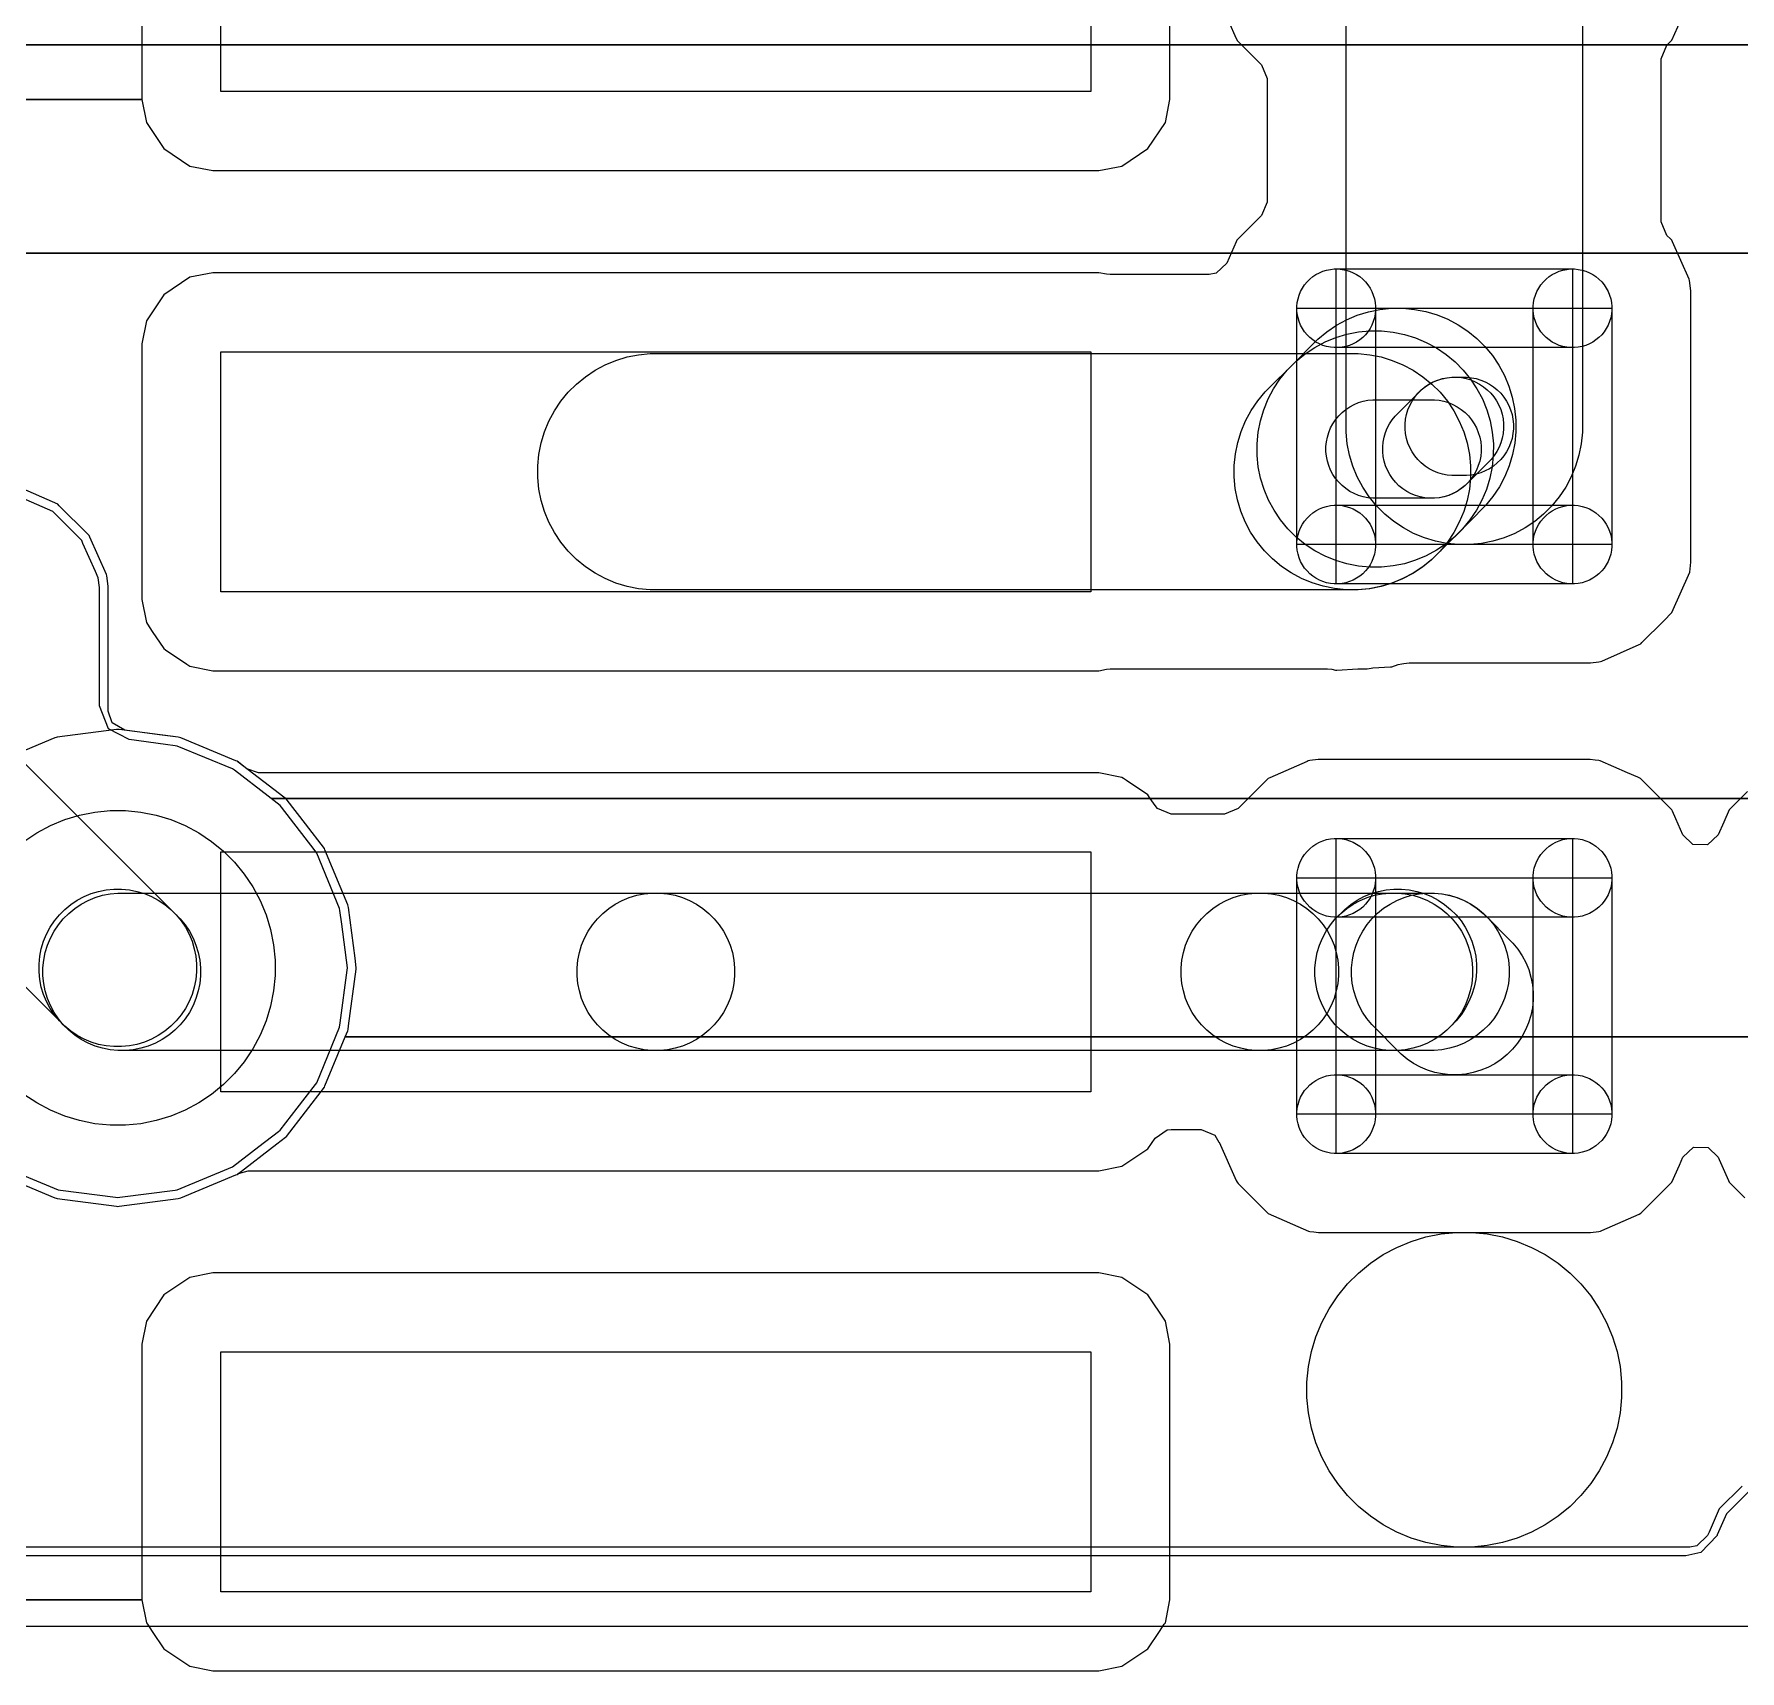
# Model space of a CAD drawing. Extents: x 124579 to 173950, y -108350 to -87650.
# Drawn here: x 149669 to 154000, y -100914 to -96757 of the extents above; entities that cross this region are included whole.
import ezdxf

# ---------------------------------------------------------------- set-up
doc = ezdxf.new("R2010")
doc.units = 0
doc.layers.add('L2D0_Cu1', color=1, linetype='CONTINUOUS')
doc.layers.add('L4D0_Cu2', color=2, linetype='CONTINUOUS')

msp = doc.modelspace()

# ---------------------------------------------------------------- linework, layer by layer
at = {"layer": 'L2D0_Cu1'}
for points in [[(147320.3, -96923.148), (149941.9, -96923.148), (149953.533, -96981.631), (149997.848, -97047.952), (150064.169, -97092.267), (150122.652, -97103.9), (152371.948, -97103.9), (152430.431, -97092.267), (152496.752, -97047.952), (152541.067, -96981.631), (152552.7, -96923.148), (152552.7, -96274.052)], [(149941.9, -96274.052), (149941.9, -96923.148), (147320.3, -96923.148), (147320.3, -96274.052)], [(153600, -96310.262), (153600, -97768.338), (153597.111, -97797.672), (153591.36, -97826.582), (153582.804, -97854.789), (153571.524, -97882.021), (153557.629, -97908.017), (153541.253, -97932.525), (153522.553, -97955.311), (153501.711, -97976.153), (153478.925, -97994.853), (153454.417, -98011.229), (153428.421, -98025.124), (153401.189, -98036.404), (153372.982, -98044.96), (153344.072, -98050.711), (153314.738, -98053.6), (153285.262, -98053.6), (153255.928, -98050.711), (153227.018, -98044.96), (153198.811, -98036.404), (153171.579, -98025.124), (153145.583, -98011.229), (153121.075, -97994.853), (153098.289, -97976.153), (153077.447, -97955.311), (153058.747, -97932.525), (153042.371, -97908.017), (153028.476, -97882.021), (153017.196, -97854.789), (153008.64, -97826.582), (153002.889, -97797.672), (153000, -97768.338), (153000, -96310.262)], [(152679.109, -96674.204), (152717.77, -96761.242), (152723.061, -96773.153), (152726.262, -96776.348), (152726.263, -96776.35), (152785.118, -96835.102), (152799.5, -96869.78), (152799.5, -97183.741), (152785.178, -97218.359), (152722.759, -97280.887), (152720.929, -97285.025), (152720.929, -97285.026), (152697.106, -97338.913), (152669.97, -97364.799), (152652.29, -97368.1), (152400.903, -97368.1), (152391.343, -97367.158), (152371.948, -97363.3), (150122.652, -97363.3), (150064.169, -97374.933), (149997.848, -97419.248), (149953.533, -97485.569), (149941.9, -97544.052), (149941.9, -98193.148), (149953.533, -98251.631), (149956.215, -98255.645), (149968.514, -98274.052), (149997.848, -98317.952), (150001.859, -98320.632), (150056.242, -98356.97), (150064.169, -98362.267), (150122.652, -98373.9), (152371.948, -98373.9), (152391.344, -98370.042), (152400.903, -98369.1), (152953.221, -98369.1), (152964.242, -98370.355), (152973.266, -98372.438), (152976.75, -98372.237), (153029.716, -98369.181), (153032.538, -98369.1), (153051.94, -98369.1), (153053.661, -98368.854), (153053.668, -98368.853), (153063.932, -98367.383), (153068.055, -98366.969), (153112.912, -98364.381), (153112.913, -98364.381), (153116.394, -98364.18), (153132.018, -98358.616), (153141.504, -98356.273), (153146.643, -98355.538), (153153.227, -98354.595), (153160.171, -98354.1), (153619.646, -98354.1), (153621.071, -98353.93), (153621.078, -98353.93), (153642.2, -98351.416), (153642.201, -98351.416), (153645.846, -98350.982), (153649.201, -98349.492), (153649.204, -98349.491), (153744.018, -98307.376), (153744.019, -98307.375), (153748.153, -98305.539), (153751.348, -98302.338), (153751.35, -98302.337), (153806.696, -98246.894), (153827.241, -98226.313), (153872.506, -98123.927), (153875.5, -98098.246), (153875.5, -97408.954), (153872.382, -97382.754), (153870.892, -97379.399), (153870.891, -97379.396), (153828.776, -97284.582), (153828.775, -97284.581), (153826.939, -97280.447), (153823.738, -97277.252), (153823.737, -97277.25), (153814.882, -97268.411), (153800.5, -97233.733), (153800.5, -96819.773), (153814.821, -96785.155), (153824.046, -96775.914), (153824.047, -96775.913), (153827.241, -96772.713), (153872.506, -96670.327)], [(154019.124, -98680.841), (153972.759, -98727.287), (153959.06, -98758.273), (153944.828, -98790.464), (153917.691, -98816.35), (153880.199, -98815.467), (153855.231, -98790.542), (153855.197, -98790.464), (153837.15, -98749.835), (153828.776, -98730.982), (153828.775, -98730.981), (153826.939, -98726.847), (153823.738, -98723.652), (153823.737, -98723.65), (153777.648, -98677.642), (153747.713, -98647.759), (153740.455, -98644.55), (153715.008, -98633.3), (153645.327, -98602.494), (153641.671, -98602.068), (153641.668, -98602.067), (153632.276, -98600.972), (153619.646, -98599.5), (152930.354, -98599.5), (152928.929, -98599.67), (152928.922, -98599.67), (152907.8, -98602.184), (152907.799, -98602.184), (152904.154, -98602.618), (152900.799, -98604.108), (152900.796, -98604.109), (152805.982, -98646.224), (152805.981, -98646.225), (152801.847, -98648.061), (152798.652, -98651.262), (152798.65, -98651.263), (152726.322, -98723.718), (152691.644, -98738.1), (152555.585, -98738.1), (152520.937, -98723.748), (152514.843, -98716.323), (152502.842, -98698.362), (152496.752, -98689.248), (152442.03, -98652.683), (152434.445, -98647.615), (152430.431, -98644.933), (152371.948, -98633.3), (150238.575, -98633.3), (150208.748, -98623.176), (150183.841, -98604.064), (150180.878, -98602.837), (150180.875, -98602.835), (150040.728, -98544.784), (150040.724, -98544.783), (150037.762, -98543.556), (150034.581, -98543.137), (150034.58, -98543.137), (149884.183, -98523.337), (149881, -98522.918), (149877.817, -98523.337), (149727.42, -98543.137), (149727.419, -98543.137), (149724.238, -98543.556), (149721.276, -98544.783), (149721.272, -98544.784), (149581.125, -98602.835)], [(149642.72, -98807.317), (149675.359, -98785.509), (149709.978, -98767.004), (149746.244, -98751.982), (149783.808, -98740.587), (149822.308, -98732.929), (149861.373, -98729.082), (149900.627, -98729.082), (149939.692, -98732.929), (149978.192, -98740.587), (150015.756, -98751.982), (150052.022, -98767.004), (150086.641, -98785.509), (150119.28, -98807.317), (150149.624, -98832.22), (150177.38, -98859.976), (150202.283, -98890.32), (150224.091, -98922.959), (150242.596, -98957.578), (150257.618, -98993.844), (150269.013, -99031.408), (150276.671, -99069.908), (150280.518, -99108.973), (150280.518, -99148.227), (150276.671, -99187.292), (150269.013, -99225.792), (150257.618, -99263.356), (150242.596, -99299.622), (150224.091, -99334.241), (150202.283, -99366.88), (150177.38, -99397.224), (150149.624, -99424.98), (150119.28, -99449.883), (150086.641, -99471.691), (150052.022, -99490.196), (150015.756, -99505.218), (149978.192, -99516.613), (149939.692, -99524.271), (149900.627, -99528.118), (149861.373, -99528.118), (149822.308, -99524.271), (149783.808, -99516.613), (149746.244, -99505.218), (149709.978, -99490.196), (149675.359, -99471.691), (149642.72, -99449.883)], [(149581.125, -99654.365), (149721.272, -99712.416), (149721.276, -99712.417), (149724.238, -99713.644), (149727.419, -99714.063), (149727.42, -99714.063), (149877.817, -99733.863), (149881, -99734.282), (149884.183, -99733.863), (150034.58, -99714.063), (150034.581, -99714.063), (150037.762, -99713.644), (150040.724, -99712.417), (150040.728, -99712.416), (150180.874, -99654.365), (150183.841, -99653.136), (150186.388, -99651.181), (150187.631, -99650.464), (150212.13, -99643.9), (152371.948, -99643.9), (152430.431, -99632.267), (152496.752, -99587.952), (152514.843, -99560.877), (152546.026, -99540.042), (152555.585, -99539.1), (152632.112, -99539.1), (152666.76, -99553.452), (152677.03, -99571.107), (152677.618, -99570.846), (152721.027, -99668.573), (152723.061, -99673.153), (152726.262, -99676.348), (152726.263, -99676.35), (152762.393, -99712.416), (152802.287, -99752.241), (152904.673, -99797.506), (152908.329, -99797.932), (152908.332, -99797.933), (152917.724, -99799.028), (152930.354, -99800.5), (153619.646, -99800.5), (153621.071, -99800.33), (153621.078, -99800.33), (153642.2, -99797.816), (153642.201, -99797.816), (153645.846, -99797.382), (153649.201, -99795.892), (153649.204, -99795.891), (153744.018, -99753.776), (153744.019, -99753.775), (153748.153, -99751.939), (153751.348, -99748.738), (153751.35, -99748.737), (153823.61, -99676.35), (153827.241, -99672.713), (153846.308, -99629.585), (153855.172, -99609.536), (153882.309, -99583.65), (153919.801, -99584.533), (153944.769, -99609.458), (153947.165, -99614.852), (153971.027, -99668.573), (153973.061, -99673.153), (153976.262, -99676.348), (153976.263, -99676.35), (154012.393, -99712.416)], [(149572.816, -100733.148), (149941.9, -100733.148), (149953.533, -100791.631), (149956.215, -100795.645), (149968.514, -100814.052), (149997.848, -100857.952), (150064.169, -100902.267), (150122.652, -100913.9), (152371.948, -100913.9), (152430.431, -100902.267), (152496.752, -100857.952), (152526.086, -100814.052), (152538.385, -100795.645), (152541.067, -100791.631), (152552.7, -100733.148), (152552.7, -100084.052), (152541.067, -100025.569), (152496.752, -99959.248), (152430.431, -99914.933), (152371.948, -99903.3), (150122.652, -99903.3), (150064.169, -99914.933), (149997.848, -99959.248), (149953.533, -100025.569), (149941.9, -100084.052), (149941.9, -100733.148), (149572.816, -100733.148)]]:
    msp.add_lwpolyline(points, dxfattribs=at)
for points in [[(150142.4, -96903.4), (150142.4, -96293.8), (152352.2, -96293.8), (152352.2, -96903.4)], [(152970.093, -97553.48), (152960.327, -97552.518), (152950.702, -97550.603), (152941.311, -97547.754), (152932.244, -97543.999), (152923.59, -97539.373), (152915.43, -97533.921), (152907.844, -97527.695), (152900.905, -97520.756), (152894.679, -97513.17), (152889.227, -97505.01), (152884.601, -97496.356), (152880.846, -97487.289), (152877.997, -97477.898), (152876.082, -97468.273), (152875.12, -97458.507), (152875.12, -97448.693), (152876.082, -97438.927), (152877.997, -97429.302), (152880.846, -97419.911), (152884.601, -97410.844), (152889.227, -97402.19), (152894.679, -97394.03), (152900.905, -97386.444), (152907.844, -97379.505), (152915.43, -97373.279), (152923.59, -97367.827), (152932.244, -97363.201), (152941.311, -97359.446), (152950.702, -97356.597), (152960.327, -97354.682), (152970.093, -97353.72), (152979.907, -97353.72), (152989.673, -97354.682), (152999.298, -97356.597), (153008.689, -97359.446), (153017.756, -97363.201), (153026.41, -97367.827), (153034.57, -97373.279), (153042.156, -97379.505), (153049.095, -97386.444), (153055.321, -97394.03), (153060.773, -97402.19), (153065.399, -97410.844), (153069.154, -97419.911), (153072.003, -97429.302), (153073.918, -97438.927), (153074.88, -97448.693), (153074.88, -97458.507), (153073.918, -97468.273), (153072.003, -97477.898), (153069.154, -97487.289), (153065.399, -97496.356), (153060.773, -97505.01), (153055.321, -97513.17), (153049.095, -97520.756), (153042.156, -97527.695), (153034.57, -97533.921), (153026.41, -97539.373), (153017.756, -97543.999), (153008.689, -97547.754), (152999.298, -97550.603), (152989.673, -97552.518), (152979.907, -97553.48)], [(152975, -97553.6), (152975, -97353.6), (153575, -97353.6), (153575, -97553.6)], [(153570.093, -97553.48), (153560.327, -97552.518), (153550.702, -97550.603), (153541.311, -97547.754), (153532.244, -97543.999), (153523.59, -97539.373), (153515.43, -97533.921), (153507.844, -97527.695), (153500.905, -97520.756), (153494.679, -97513.17), (153489.227, -97505.01), (153484.601, -97496.356), (153480.846, -97487.289), (153477.997, -97477.898), (153476.082, -97468.273), (153475.12, -97458.507), (153475.12, -97448.693), (153476.082, -97438.927), (153477.997, -97429.302), (153480.846, -97419.911), (153484.601, -97410.844), (153489.227, -97402.19), (153494.679, -97394.03), (153500.905, -97386.444), (153507.844, -97379.505), (153515.43, -97373.279), (153523.59, -97367.827), (153532.244, -97363.201), (153541.311, -97359.446), (153550.702, -97356.597), (153560.327, -97354.682), (153570.093, -97353.72), (153579.907, -97353.72), (153589.673, -97354.682), (153599.298, -97356.597), (153608.689, -97359.446), (153617.756, -97363.201), (153626.41, -97367.827), (153634.57, -97373.279), (153642.156, -97379.505), (153649.095, -97386.444), (153655.321, -97394.03), (153660.773, -97402.19), (153665.399, -97410.844), (153669.154, -97419.911), (153672.003, -97429.302), (153673.918, -97438.927), (153674.88, -97448.693), (153674.88, -97458.507), (153673.918, -97468.273), (153672.003, -97477.898), (153669.154, -97487.289), (153665.399, -97496.356), (153660.773, -97505.01), (153655.321, -97513.17), (153649.095, -97520.756), (153642.156, -97527.695), (153634.57, -97533.921), (153626.41, -97539.373), (153617.756, -97543.999), (153608.689, -97547.754), (153599.298, -97550.603), (153589.673, -97552.518), (153579.907, -97553.48)], [(153060.572, -98111.161), (153031.226, -98108.4), (153002.291, -98102.776), (152974.047, -98094.343), (152946.766, -98083.182), (152920.71, -98069.401), (152896.13, -98053.132), (152873.263, -98034.532), (152852.33, -98013.781), (152833.531, -97991.077), (152817.048, -97966.64), (152803.04, -97940.706), (152791.641, -97913.523), (152782.961, -97885.354), (152777.084, -97856.469), (152774.067, -97827.148), (152773.939, -97797.672), (152776.7, -97768.326), (152782.324, -97739.391), (152790.757, -97711.147), (152801.918, -97683.866), (152815.699, -97657.81), (152831.968, -97633.23), (152850.568, -97610.363), (152928.319, -97531.93), (152951.023, -97513.131), (152975.46, -97496.648), (153001.394, -97482.64), (153028.577, -97471.241), (153056.746, -97462.561), (153085.631, -97456.684), (153114.952, -97453.667), (153144.428, -97453.539), (153173.774, -97456.3), (153202.709, -97461.924), (153230.953, -97470.357), (153258.234, -97481.518), (153284.29, -97495.299), (153308.87, -97511.568), (153331.737, -97530.168), (153352.67, -97550.919), (153371.469, -97573.623), (153387.952, -97598.06), (153401.96, -97623.994), (153413.359, -97651.177), (153422.039, -97679.346), (153427.916, -97708.231), (153430.933, -97737.552), (153431.061, -97767.028), (153428.3, -97796.374), (153422.676, -97825.309), (153414.243, -97853.553), (153403.082, -97880.834), (153389.301, -97906.89), (153373.032, -97931.47), (153354.432, -97954.337), (153276.681, -98032.77), (153253.977, -98051.569), (153229.54, -98068.052), (153203.606, -98082.06), (153176.423, -98093.459), (153148.254, -98102.139), (153119.369, -98108.016), (153090.048, -98111.033)], [(152875, -98053.6), (152875, -97453.6), (153075, -97453.6), (153075, -98053.6)], [(152975, -98053.6), (152975, -97453.6), (153575, -97453.6), (153575, -98053.6)], [(153475, -98053.6), (153475, -97453.6), (153675, -97453.6), (153675, -98053.6)], [(153029.439, -98168.661), (152999.963, -98168.533), (152970.642, -98165.517), (152941.757, -98159.642), (152913.588, -98150.963), (152886.405, -98139.565), (152860.469, -98125.558), (152836.032, -98109.076), (152813.328, -98090.278), (152792.575, -98069.345), (152773.975, -98046.479), (152757.705, -98021.9), (152743.923, -97995.845), (152732.761, -97968.564), (152724.326, -97940.32), (152718.701, -97911.386), (152715.939, -97882.039), (152716.067, -97852.563), (152719.083, -97823.242), (152724.958, -97794.357), (152733.637, -97766.188), (152745.035, -97739.005), (152759.042, -97713.069), (152775.524, -97688.632), (152794.322, -97665.928), (152873.255, -97587.675), (152896.121, -97569.075), (152920.7, -97552.805), (152946.755, -97539.023), (152974.036, -97527.861), (153002.28, -97519.426), (153031.214, -97513.801), (153060.561, -97511.039), (153090.037, -97511.167), (153119.358, -97514.183), (153148.243, -97520.058), (153176.412, -97528.737), (153203.595, -97540.135), (153229.531, -97554.142), (153253.968, -97570.624), (153276.672, -97589.422), (153297.425, -97610.355), (153316.025, -97633.221), (153332.295, -97657.8), (153346.077, -97683.855), (153357.239, -97711.136), (153365.674, -97739.38), (153371.299, -97768.314), (153374.061, -97797.661), (153373.933, -97827.137), (153370.917, -97856.458), (153365.042, -97885.343), (153356.363, -97913.512), (153344.965, -97940.695), (153330.958, -97966.631), (153314.476, -97991.068), (153295.678, -98013.772), (153216.745, -98092.025), (153193.879, -98110.625), (153169.3, -98126.895), (153143.245, -98140.677), (153115.964, -98151.839), (153087.72, -98160.274), (153058.786, -98165.899)], [(150142.4, -98173.4), (150142.4, -97563.8), (152352.2, -97563.8), (152352.2, -98173.4)], [(151232.562, -98168.6), (151203.228, -98165.711), (151174.318, -98159.96), (151146.111, -98151.404), (151118.879, -98140.124), (151092.883, -98126.229), (151068.375, -98109.853), (151045.589, -98091.153), (151024.747, -98070.311), (151006.047, -98047.525), (150989.671, -98023.017), (150975.776, -97997.021), (150964.496, -97969.789), (150955.94, -97941.582), (150950.189, -97912.672), (150947.3, -97883.338), (150947.3, -97853.862), (150950.189, -97824.528), (150955.94, -97795.618), (150964.496, -97767.411), (150975.776, -97740.179), (150989.671, -97714.183), (151006.047, -97689.675), (151024.747, -97666.889), (151045.589, -97646.047), (151068.375, -97627.347), (151092.883, -97610.971), (151118.879, -97597.076), (151146.111, -97585.796), (151174.318, -97577.24), (151203.228, -97571.489), (151232.562, -97568.6), (153030.738, -97568.6), (153060.072, -97571.489), (153088.982, -97577.24), (153117.189, -97585.796), (153144.421, -97597.076), (153170.417, -97610.971), (153194.925, -97627.347), (153217.711, -97646.047), (153238.553, -97666.889), (153257.253, -97689.675), (153273.629, -97714.183), (153287.524, -97740.179), (153298.804, -97767.411), (153307.36, -97795.618), (153313.111, -97824.528), (153316, -97853.862), (153316, -97883.338), (153313.111, -97912.672), (153307.36, -97941.582), (153298.804, -97969.789), (153287.524, -97997.021), (153273.629, -98023.017), (153257.253, -98047.525), (153238.553, -98070.311), (153217.711, -98091.153), (153194.925, -98109.853), (153170.417, -98126.229), (153144.421, -98140.124), (153117.189, -98151.404), (153088.982, -98159.96), (153060.072, -98165.711), (153030.738, -98168.6)], [(153212.405, -97936.126), (153200.177, -97934.975), (153188.121, -97932.632), (153176.353, -97929.118), (153164.986, -97924.468), (153154.129, -97918.725), (153143.887, -97911.947), (153134.36, -97904.197), (153125.637, -97895.55), (153117.804, -97886.09), (153110.937, -97875.908), (153105.1, -97865.102), (153100.35, -97853.776), (153096.734, -97842.039), (153094.285, -97830.004), (153093.028, -97817.787), (153092.974, -97805.505), (153094.125, -97793.277), (153096.468, -97781.221), (153099.982, -97769.453), (153104.632, -97758.086), (153110.375, -97747.229), (153117.153, -97736.987), (153124.903, -97727.46), (153190.55, -97661.237), (153200.01, -97653.404), (153210.192, -97646.537), (153220.998, -97640.7), (153232.324, -97635.95), (153244.061, -97632.334), (153256.096, -97629.885), (153268.313, -97628.628), (153280.595, -97628.574), (153292.823, -97629.725), (153304.879, -97632.068), (153316.647, -97635.582), (153328.014, -97640.232), (153338.871, -97645.975), (153349.113, -97652.753), (153358.64, -97660.503), (153367.363, -97669.15), (153375.196, -97678.61), (153382.063, -97688.792), (153387.9, -97699.598), (153392.65, -97710.924), (153396.266, -97722.661), (153398.715, -97734.696), (153399.972, -97746.913), (153400.026, -97759.195), (153398.875, -97771.423), (153396.532, -97783.479), (153393.018, -97795.247), (153388.368, -97806.614), (153382.625, -97817.471), (153375.847, -97827.713), (153368.097, -97837.24), (153302.45, -97903.463), (153292.99, -97911.296), (153282.808, -97918.163), (153272.002, -97924), (153260.676, -97928.75), (153248.939, -97932.366), (153236.904, -97934.815), (153224.687, -97936.072)], [(153268.859, -97878.6), (153256.637, -97877.396), (153244.591, -97875), (153232.838, -97871.435), (153221.491, -97866.735), (153210.66, -97860.945), (153200.448, -97854.122), (153190.954, -97846.331), (153182.269, -97837.646), (153174.478, -97828.152), (153167.655, -97817.94), (153161.865, -97807.109), (153157.165, -97795.762), (153153.6, -97784.009), (153151.204, -97771.963), (153150, -97759.741), (153150, -97747.459), (153151.204, -97735.237), (153153.6, -97723.191), (153157.165, -97711.438), (153161.865, -97700.091), (153167.655, -97689.26), (153174.478, -97679.048), (153182.269, -97669.554), (153190.954, -97660.869), (153200.448, -97653.078), (153210.66, -97646.255), (153221.491, -97640.465), (153232.838, -97635.765), (153244.591, -97632.2), (153256.637, -97629.804), (153268.859, -97628.6), (153306.141, -97628.6), (153318.363, -97629.804), (153330.409, -97632.2), (153342.162, -97635.765), (153353.509, -97640.465), (153364.34, -97646.255), (153374.552, -97653.078), (153384.046, -97660.869), (153392.731, -97669.554), (153400.522, -97679.048), (153407.345, -97689.26), (153413.135, -97700.091), (153417.835, -97711.438), (153421.4, -97723.191), (153423.796, -97735.237), (153425, -97747.459), (153425, -97759.741), (153423.796, -97771.963), (153421.4, -97784.009), (153417.835, -97795.762), (153413.135, -97807.109), (153407.345, -97817.94), (153400.522, -97828.152), (153392.731, -97837.646), (153384.046, -97846.331), (153374.552, -97854.122), (153364.34, -97860.945), (153353.509, -97866.735), (153342.162, -97871.435), (153330.409, -97875), (153318.363, -97877.396), (153306.141, -97878.6)], [(153067.859, -97936.1), (153055.637, -97934.896), (153043.591, -97932.5), (153031.838, -97928.935), (153020.491, -97924.235), (153009.66, -97918.445), (152999.448, -97911.622), (152989.954, -97903.831), (152981.269, -97895.146), (152973.478, -97885.652), (152966.655, -97875.44), (152960.865, -97864.609), (152956.165, -97853.262), (152952.6, -97841.509), (152950.204, -97829.463), (152949, -97817.241), (152949, -97804.959), (152950.204, -97792.737), (152952.6, -97780.691), (152956.165, -97768.938), (152960.865, -97757.591), (152966.655, -97746.76), (152973.478, -97736.548), (152981.269, -97727.054), (152989.954, -97718.369), (152999.448, -97710.578), (153009.66, -97703.755), (153020.491, -97697.965), (153031.838, -97693.265), (153043.591, -97689.7), (153055.637, -97687.304), (153067.859, -97686.1), (153224.141, -97686.1), (153236.363, -97687.304), (153248.409, -97689.7), (153260.162, -97693.265), (153271.509, -97697.965), (153282.34, -97703.755), (153292.552, -97710.578), (153302.046, -97718.369), (153310.731, -97727.054), (153318.522, -97736.548), (153325.345, -97746.76), (153331.135, -97757.591), (153335.835, -97768.938), (153339.4, -97780.691), (153341.796, -97792.737), (153343, -97804.959), (153343, -97817.241), (153341.796, -97829.463), (153339.4, -97841.509), (153335.835, -97853.262), (153331.135, -97864.609), (153325.345, -97875.44), (153318.522, -97885.652), (153310.731, -97895.146), (153302.046, -97903.831), (153292.552, -97911.622), (153282.34, -97918.445), (153271.509, -97924.235), (153260.162, -97928.935), (153248.409, -97932.5), (153236.363, -97934.896), (153224.141, -97936.1)], [(152970.093, -98153.48), (152960.327, -98152.518), (152950.702, -98150.603), (152941.311, -98147.754), (152932.244, -98143.999), (152923.59, -98139.373), (152915.43, -98133.921), (152907.844, -98127.695), (152900.905, -98120.756), (152894.679, -98113.17), (152889.227, -98105.01), (152884.601, -98096.356), (152880.846, -98087.289), (152877.997, -98077.898), (152876.082, -98068.273), (152875.12, -98058.507), (152875.12, -98048.693), (152876.082, -98038.927), (152877.997, -98029.302), (152880.846, -98019.911), (152884.601, -98010.844), (152889.227, -98002.19), (152894.679, -97994.03), (152900.905, -97986.444), (152907.844, -97979.505), (152915.43, -97973.279), (152923.59, -97967.827), (152932.244, -97963.201), (152941.311, -97959.446), (152950.702, -97956.597), (152960.327, -97954.682), (152970.093, -97953.72), (152979.907, -97953.72), (152989.673, -97954.682), (152999.298, -97956.597), (153008.689, -97959.446), (153017.756, -97963.201), (153026.41, -97967.827), (153034.57, -97973.279), (153042.156, -97979.505), (153049.095, -97986.444), (153055.321, -97994.03), (153060.773, -98002.19), (153065.399, -98010.844), (153069.154, -98019.911), (153072.003, -98029.302), (153073.918, -98038.927), (153074.88, -98048.693), (153074.88, -98058.507), (153073.918, -98068.273), (153072.003, -98077.898), (153069.154, -98087.289), (153065.399, -98096.356), (153060.773, -98105.01), (153055.321, -98113.17), (153049.095, -98120.756), (153042.156, -98127.695), (153034.57, -98133.921), (153026.41, -98139.373), (153017.756, -98143.999), (153008.689, -98147.754), (152999.298, -98150.603), (152989.673, -98152.518), (152979.907, -98153.48)], [(152975, -98153.6), (152975, -97953.6), (153575, -97953.6), (153575, -98153.6)], [(153570.093, -98153.48), (153560.327, -98152.518), (153550.702, -98150.603), (153541.311, -98147.754), (153532.244, -98143.999), (153523.59, -98139.373), (153515.43, -98133.921), (153507.844, -98127.695), (153500.905, -98120.756), (153494.679, -98113.17), (153489.227, -98105.01), (153484.601, -98096.356), (153480.846, -98087.289), (153477.997, -98077.898), (153476.082, -98068.273), (153475.12, -98058.507), (153475.12, -98048.693), (153476.082, -98038.927), (153477.997, -98029.302), (153480.846, -98019.911), (153484.601, -98010.844), (153489.227, -98002.19), (153494.679, -97994.03), (153500.905, -97986.444), (153507.844, -97979.505), (153515.43, -97973.279), (153523.59, -97967.827), (153532.244, -97963.201), (153541.311, -97959.446), (153550.702, -97956.597), (153560.327, -97954.682), (153570.093, -97953.72), (153579.907, -97953.72), (153589.673, -97954.682), (153599.298, -97956.597), (153608.689, -97959.446), (153617.756, -97963.201), (153626.41, -97967.827), (153634.57, -97973.279), (153642.156, -97979.505), (153649.095, -97986.444), (153655.321, -97994.03), (153660.773, -98002.19), (153665.399, -98010.844), (153669.154, -98019.911), (153672.003, -98029.302), (153673.918, -98038.927), (153674.88, -98048.693), (153674.88, -98058.507), (153673.918, -98068.273), (153672.003, -98077.898), (153669.154, -98087.289), (153665.399, -98096.356), (153660.773, -98105.01), (153655.321, -98113.17), (153649.095, -98120.756), (153642.156, -98127.695), (153634.57, -98133.921), (153626.41, -98139.373), (153617.756, -98143.999), (153608.689, -98147.754), (153599.298, -98150.603), (153589.673, -98152.518), (153579.907, -98153.48)], [(152970.093, -98999.88), (152960.327, -98998.918), (152950.702, -98997.003), (152941.311, -98994.154), (152932.244, -98990.399), (152923.59, -98985.773), (152915.43, -98980.321), (152907.844, -98974.095), (152900.905, -98967.156), (152894.679, -98959.57), (152889.227, -98951.41), (152884.601, -98942.756), (152880.846, -98933.689), (152877.997, -98924.298), (152876.082, -98914.673), (152875.12, -98904.907), (152875.12, -98895.093), (152876.082, -98885.327), (152877.997, -98875.702), (152880.846, -98866.311), (152884.601, -98857.244), (152889.227, -98848.59), (152894.679, -98840.43), (152900.905, -98832.844), (152907.844, -98825.905), (152915.43, -98819.679), (152923.59, -98814.227), (152932.244, -98809.601), (152941.311, -98805.846), (152950.702, -98802.997), (152960.327, -98801.082), (152970.093, -98800.12), (152979.907, -98800.12), (152989.673, -98801.082), (152999.298, -98802.997), (153008.689, -98805.846), (153017.756, -98809.601), (153026.41, -98814.227), (153034.57, -98819.679), (153042.156, -98825.905), (153049.095, -98832.844), (153055.321, -98840.43), (153060.773, -98848.59), (153065.399, -98857.244), (153069.154, -98866.311), (153072.003, -98875.702), (153073.918, -98885.327), (153074.88, -98895.093), (153074.88, -98904.907), (153073.918, -98914.673), (153072.003, -98924.298), (153069.154, -98933.689), (153065.399, -98942.756), (153060.773, -98951.41), (153055.321, -98959.57), (153049.095, -98967.156), (153042.156, -98974.095), (153034.57, -98980.321), (153026.41, -98985.773), (153017.756, -98990.399), (153008.689, -98994.154), (152999.298, -98997.003), (152989.673, -98998.918), (152979.907, -98999.88)], [(152975, -99000), (152975, -98800), (153575, -98800), (153575, -99000)], [(153570.093, -98999.88), (153560.327, -98998.918), (153550.702, -98997.003), (153541.311, -98994.154), (153532.244, -98990.399), (153523.59, -98985.773), (153515.43, -98980.321), (153507.844, -98974.095), (153500.905, -98967.156), (153494.679, -98959.57), (153489.227, -98951.41), (153484.601, -98942.756), (153480.846, -98933.689), (153477.997, -98924.298), (153476.082, -98914.673), (153475.12, -98904.907), (153475.12, -98895.093), (153476.082, -98885.327), (153477.997, -98875.702), (153480.846, -98866.311), (153484.601, -98857.244), (153489.227, -98848.59), (153494.679, -98840.43), (153500.905, -98832.844), (153507.844, -98825.905), (153515.43, -98819.679), (153523.59, -98814.227), (153532.244, -98809.601), (153541.311, -98805.846), (153550.702, -98802.997), (153560.327, -98801.082), (153570.093, -98800.12), (153579.907, -98800.12), (153589.673, -98801.082), (153599.298, -98802.997), (153608.689, -98805.846), (153617.756, -98809.601), (153626.41, -98814.227), (153634.57, -98819.679), (153642.156, -98825.905), (153649.095, -98832.844), (153655.321, -98840.43), (153660.773, -98848.59), (153665.399, -98857.244), (153669.154, -98866.311), (153672.003, -98875.702), (153673.918, -98885.327), (153674.88, -98895.093), (153674.88, -98904.907), (153673.918, -98914.673), (153672.003, -98924.298), (153669.154, -98933.689), (153665.399, -98942.756), (153660.773, -98951.41), (153655.321, -98959.57), (153649.095, -98967.156), (153642.156, -98974.095), (153634.57, -98980.321), (153626.41, -98985.773), (153617.756, -98990.399), (153608.689, -98994.154), (153599.298, -98997.003), (153589.673, -98998.918), (153579.907, -98999.88)], [(150142.4, -99443.4), (150142.4, -98833.8), (152352.2, -98833.8), (152352.2, -99443.4)], [(149881.175, -99338.6), (149861.619, -99336.674), (149842.345, -99332.84), (149823.541, -99327.136), (149805.386, -99319.616), (149788.055, -99310.353), (149771.716, -99299.435), (149756.526, -99286.969), (149732.631, -99263.074), (149720.165, -99247.884), (149709.247, -99231.545), (149699.984, -99214.214), (149692.464, -99196.059), (149686.76, -99177.255), (149682.926, -99157.981), (149681, -99138.425), (149681, -99118.775), (149682.926, -99099.219), (149686.76, -99079.945), (149692.464, -99061.141), (149699.984, -99042.986), (149709.247, -99025.655), (149720.165, -99009.316), (149732.631, -98994.126), (149746.526, -98980.231), (149761.716, -98967.765), (149778.055, -98956.847), (149795.386, -98947.584), (149813.541, -98940.064), (149832.345, -98934.36), (149851.619, -98930.526), (149871.175, -98928.6), (149890.825, -98928.6), (149910.381, -98930.526), (149929.655, -98934.36), (149948.459, -98940.064), (149966.614, -98947.584), (149983.945, -98956.847), (150000.284, -98967.765), (150015.474, -98980.231), (150039.369, -99004.126), (150051.835, -99019.316), (150062.753, -99035.655), (150072.016, -99052.986), (150079.536, -99071.141), (150085.24, -99089.945), (150089.074, -99109.219), (150091, -99128.775), (150091, -99148.425), (150089.074, -99167.981), (150085.24, -99187.255), (150079.536, -99206.059), (150072.016, -99224.214), (150062.753, -99241.545), (150051.835, -99257.884), (150039.369, -99273.074), (150025.474, -99286.969), (150010.284, -99299.435), (149993.945, -99310.353), (149976.614, -99319.616), (149958.459, -99327.136), (149939.655, -99332.84), (149920.381, -99336.674), (149900.825, -99338.6)], [(152875, -99500), (152875, -98900), (153075, -98900), (153075, -99500)], [(153111.175, -99338.6), (153091.619, -99336.674), (153072.345, -99332.84), (153053.541, -99327.136), (153035.386, -99319.616), (153018.055, -99310.353), (153001.716, -99299.435), (152986.526, -99286.969), (152972.631, -99273.074), (152960.165, -99257.884), (152949.247, -99241.545), (152939.984, -99224.214), (152932.464, -99206.059), (152926.76, -99187.255), (152922.926, -99167.981), (152921, -99148.425), (152921, -99128.775), (152922.926, -99109.219), (152926.76, -99089.945), (152932.464, -99071.141), (152939.984, -99052.986), (152949.247, -99035.655), (152960.165, -99019.316), (152972.631, -99004.126), (152996.526, -98980.231), (153011.716, -98967.765), (153028.055, -98956.847), (153045.386, -98947.584), (153063.541, -98940.064), (153082.345, -98934.36), (153101.619, -98930.526), (153121.175, -98928.6), (153140.825, -98928.6), (153160.381, -98930.526), (153179.655, -98934.36), (153198.459, -98940.064), (153216.614, -98947.584), (153233.945, -98956.847), (153250.284, -98967.765), (153265.474, -98980.231), (153279.369, -98994.126), (153291.835, -99009.316), (153302.753, -99025.655), (153312.016, -99042.986), (153319.536, -99061.141), (153325.24, -99079.945), (153329.074, -99099.219), (153331, -99118.775), (153331, -99138.425), (153329.074, -99157.981), (153325.24, -99177.255), (153319.536, -99196.059), (153312.016, -99214.214), (153302.753, -99231.545), (153291.835, -99247.884), (153279.369, -99263.074), (153255.474, -99286.969), (153240.284, -99299.435), (153223.945, -99310.353), (153206.614, -99319.616), (153188.459, -99327.136), (153169.655, -99332.84), (153150.381, -99336.674), (153130.825, -99338.6)], [(152975, -99500), (152975, -98900), (153575, -98900), (153575, -99500)], [(153475, -99500), (153475, -98900), (153675, -98900), (153675, -99500)], [(149881.175, -99338.6), (149861.619, -99336.674), (149842.345, -99332.84), (149823.541, -99327.136), (149805.386, -99319.616), (149788.055, -99310.353), (149771.716, -99299.435), (149756.526, -99286.969), (149742.631, -99273.074), (149730.165, -99257.884), (149719.247, -99241.545), (149709.984, -99224.214), (149702.464, -99206.059), (149696.76, -99187.255), (149692.926, -99167.981), (149691, -99148.425), (149691, -99128.775), (149692.926, -99109.219), (149696.76, -99089.945), (149702.464, -99071.141), (149709.984, -99052.986), (149719.247, -99035.655), (149730.165, -99019.316), (149742.631, -99004.126), (149756.526, -98990.231), (149771.716, -98977.765), (149788.055, -98966.847), (149805.386, -98957.584), (149823.541, -98950.064), (149842.345, -98944.36), (149861.619, -98940.526), (149881.175, -98938.6), (151257.125, -98938.6), (151276.681, -98940.526), (151295.955, -98944.36), (151314.759, -98950.064), (151332.914, -98957.584), (151350.245, -98966.847), (151366.584, -98977.765), (151381.774, -98990.231), (151395.669, -99004.126), (151408.135, -99019.316), (151419.053, -99035.655), (151428.316, -99052.986), (151435.836, -99071.141), (151441.54, -99089.945), (151445.374, -99109.219), (151447.3, -99128.775), (151447.3, -99148.425), (151445.374, -99167.981), (151441.54, -99187.255), (151435.836, -99206.059), (151428.316, -99224.214), (151419.053, -99241.545), (151408.135, -99257.884), (151395.669, -99273.074), (151381.774, -99286.969), (151366.584, -99299.435), (151350.245, -99310.353), (151332.914, -99319.616), (151314.759, -99327.136), (151295.955, -99332.84), (151276.681, -99336.674), (151257.125, -99338.6)], [(151237.475, -99338.6), (151217.919, -99336.674), (151198.645, -99332.84), (151179.841, -99327.136), (151161.686, -99319.616), (151144.355, -99310.353), (151128.016, -99299.435), (151112.826, -99286.969), (151098.931, -99273.074), (151086.465, -99257.884), (151075.547, -99241.545), (151066.284, -99224.214), (151058.764, -99206.059), (151053.06, -99187.255), (151049.226, -99167.981), (151047.3, -99148.425), (151047.3, -99128.775), (151049.226, -99109.219), (151053.06, -99089.945), (151058.764, -99071.141), (151066.284, -99052.986), (151075.547, -99035.655), (151086.465, -99019.316), (151098.931, -99004.126), (151112.826, -98990.231), (151128.016, -98977.765), (151144.355, -98966.847), (151161.686, -98957.584), (151179.841, -98950.064), (151198.645, -98944.36), (151217.919, -98940.526), (151237.475, -98938.6), (152790.825, -98938.6), (152810.381, -98940.526), (152829.655, -98944.36), (152848.459, -98950.064), (152866.614, -98957.584), (152883.945, -98966.847), (152900.284, -98977.765), (152915.474, -98990.231), (152929.369, -99004.126), (152941.835, -99019.316), (152952.753, -99035.655), (152962.016, -99052.986), (152969.536, -99071.141), (152975.24, -99089.945), (152979.074, -99109.219), (152981, -99128.775), (152981, -99148.425), (152979.074, -99167.981), (152975.24, -99187.255), (152969.536, -99206.059), (152962.016, -99224.214), (152952.753, -99241.545), (152941.835, -99257.884), (152929.369, -99273.074), (152915.474, -99286.969), (152900.284, -99299.435), (152883.945, -99310.353), (152866.614, -99319.616), (152848.459, -99327.136), (152829.655, -99332.84), (152810.381, -99336.674), (152790.825, -99338.6)], [(152771.175, -99338.6), (152751.619, -99336.674), (152732.345, -99332.84), (152713.541, -99327.136), (152695.386, -99319.616), (152678.055, -99310.353), (152661.716, -99299.435), (152646.526, -99286.969), (152632.631, -99273.074), (152620.165, -99257.884), (152609.247, -99241.545), (152599.984, -99224.214), (152592.464, -99206.059), (152586.76, -99187.255), (152582.926, -99167.981), (152581, -99148.425), (152581, -99128.775), (152582.926, -99109.219), (152586.76, -99089.945), (152592.464, -99071.141), (152599.984, -99052.986), (152609.247, -99035.655), (152620.165, -99019.316), (152632.631, -99004.126), (152646.526, -98990.231), (152661.716, -98977.765), (152678.055, -98966.847), (152695.386, -98957.584), (152713.541, -98950.064), (152732.345, -98944.36), (152751.619, -98940.526), (152771.175, -98938.6), (153130.825, -98938.6), (153150.381, -98940.526), (153169.655, -98944.36), (153188.459, -98950.064), (153206.614, -98957.584), (153223.945, -98966.847), (153240.284, -98977.765), (153255.474, -98990.231), (153269.369, -99004.126), (153281.835, -99019.316), (153292.753, -99035.655), (153302.016, -99052.986), (153309.536, -99071.141), (153315.24, -99089.945), (153319.074, -99109.219), (153321, -99128.775), (153321, -99148.425), (153319.074, -99167.981), (153315.24, -99187.255), (153309.536, -99206.059), (153302.016, -99224.214), (153292.753, -99241.545), (153281.835, -99257.884), (153269.369, -99273.074), (153255.474, -99286.969), (153240.284, -99299.435), (153223.945, -99310.353), (153206.614, -99319.616), (153188.459, -99327.136), (153169.655, -99332.84), (153150.381, -99336.674), (153130.825, -99338.6)], [(152771.175, -99338.6), (152751.619, -99336.674), (152732.345, -99332.84), (152713.541, -99327.136), (152695.386, -99319.616), (152678.055, -99310.353), (152661.716, -99299.435), (152646.526, -99286.969), (152632.631, -99273.074), (152620.165, -99257.884), (152609.247, -99241.545), (152599.984, -99224.214), (152592.464, -99206.059), (152586.76, -99187.255), (152582.926, -99167.981), (152581, -99148.425), (152581, -99128.775), (152582.926, -99109.219), (152586.76, -99089.945), (152592.464, -99071.141), (152599.984, -99052.986), (152609.247, -99035.655), (152620.165, -99019.316), (152632.631, -99004.126), (152646.526, -98990.231), (152661.716, -98977.765), (152678.055, -98966.847), (152695.386, -98957.584), (152713.541, -98950.064), (152732.345, -98944.36), (152751.619, -98940.526), (152771.175, -98938.6), (153130.825, -98938.6), (153150.381, -98940.526), (153169.655, -98944.36), (153188.459, -98950.064), (153206.614, -98957.584), (153223.945, -98966.847), (153240.284, -98977.765), (153255.474, -98990.231), (153269.369, -99004.126), (153281.835, -99019.316), (153292.753, -99035.655), (153302.016, -99052.986), (153309.536, -99071.141), (153315.24, -99089.945), (153319.074, -99109.219), (153321, -99128.775), (153321, -99148.425), (153319.074, -99167.981), (153315.24, -99187.255), (153309.536, -99206.059), (153302.016, -99224.214), (153292.753, -99241.545), (153281.835, -99257.884), (153269.369, -99273.074), (153255.474, -99286.969), (153240.284, -99299.435), (153223.945, -99310.353), (153206.614, -99319.616), (153188.459, -99327.136), (153169.655, -99332.84), (153150.381, -99336.674), (153130.825, -99338.6)], [(153111.175, -99338.6), (153091.619, -99336.674), (153072.345, -99332.84), (153053.541, -99327.136), (153035.386, -99319.616), (153018.055, -99310.353), (153001.716, -99299.435), (152986.526, -99286.969), (152972.631, -99273.074), (152960.165, -99257.884), (152949.247, -99241.545), (152939.984, -99224.214), (152932.464, -99206.059), (152926.76, -99187.255), (152922.926, -99167.981), (152921, -99148.425), (152921, -99128.775), (152922.926, -99109.219), (152926.76, -99089.945), (152932.464, -99071.141), (152939.984, -99052.986), (152949.247, -99035.655), (152960.165, -99019.316), (152972.631, -99004.126), (152986.526, -98990.231), (153001.716, -98977.765), (153018.055, -98966.847), (153035.386, -98957.584), (153053.541, -98950.064), (153072.345, -98944.36), (153091.619, -98940.526), (153111.175, -98938.6), (153223.825, -98938.6), (153243.381, -98940.526), (153262.655, -98944.36), (153281.459, -98950.064), (153299.614, -98957.584), (153316.945, -98966.847), (153333.284, -98977.765), (153348.474, -98990.231), (153362.369, -99004.126), (153374.835, -99019.316), (153385.753, -99035.655), (153395.016, -99052.986), (153402.536, -99071.141), (153408.24, -99089.945), (153412.074, -99109.219), (153414, -99128.775), (153414, -99148.425), (153412.074, -99167.981), (153408.24, -99187.255), (153402.536, -99206.059), (153395.016, -99224.214), (153385.753, -99241.545), (153374.835, -99257.884), (153362.369, -99273.074), (153348.474, -99286.969), (153333.284, -99299.435), (153316.945, -99310.353), (153299.614, -99319.616), (153281.459, -99327.136), (153262.655, -99332.84), (153243.381, -99336.674), (153223.825, -99338.6)], [(153284.172, -99400.031), (153264.521, -99399.967), (153244.971, -99397.977), (153225.711, -99394.08), (153206.925, -99388.314), (153188.795, -99380.735), (153171.495, -99371.415), (153155.191, -99360.445), (153140.042, -99347.929), (153065.192, -99272.588), (153052.776, -99257.357), (153041.912, -99240.983), (153032.705, -99223.622), (153025.245, -99205.443), (153019.602, -99186.62), (153015.831, -99167.334), (153013.969, -99147.772), (153014.033, -99128.121), (153016.023, -99108.571), (153019.92, -99089.311), (153025.686, -99070.525), (153033.265, -99052.395), (153042.585, -99035.095), (153053.555, -99018.791), (153066.071, -99003.642), (153080.012, -98989.792), (153095.243, -98977.376), (153111.617, -98966.512), (153128.978, -98957.305), (153147.157, -98949.845), (153165.98, -98944.202), (153185.266, -98940.431), (153204.828, -98938.569), (153224.479, -98938.633), (153244.029, -98940.623), (153263.289, -98944.52), (153282.075, -98950.286), (153300.205, -98957.865), (153317.505, -98967.185), (153333.809, -98978.155), (153348.958, -98990.671), (153423.808, -99066.012), (153436.224, -99081.243), (153447.088, -99097.617), (153456.295, -99114.978), (153463.755, -99133.157), (153469.398, -99151.98), (153473.169, -99171.266), (153475.031, -99190.828), (153474.967, -99210.479), (153472.977, -99230.029), (153469.08, -99249.289), (153463.314, -99268.075), (153455.735, -99286.205), (153446.415, -99303.505), (153435.445, -99319.809), (153422.929, -99334.958), (153408.988, -99348.808), (153393.757, -99361.224), (153377.383, -99372.088), (153360.022, -99381.295), (153341.843, -99388.755), (153323.02, -99394.398), (153303.734, -99398.169)], [(152970.093, -99599.88), (152960.327, -99598.918), (152950.702, -99597.003), (152941.311, -99594.154), (152932.244, -99590.399), (152923.59, -99585.773), (152915.43, -99580.321), (152907.844, -99574.095), (152900.905, -99567.156), (152894.679, -99559.57), (152889.227, -99551.41), (152884.601, -99542.756), (152880.846, -99533.689), (152877.997, -99524.298), (152876.082, -99514.673), (152875.12, -99504.907), (152875.12, -99495.093), (152876.082, -99485.327), (152877.997, -99475.702), (152880.846, -99466.311), (152884.601, -99457.244), (152889.227, -99448.59), (152894.679, -99440.43), (152900.905, -99432.844), (152907.844, -99425.905), (152915.43, -99419.679), (152923.59, -99414.227), (152932.244, -99409.601), (152941.311, -99405.846), (152950.702, -99402.997), (152960.327, -99401.082), (152970.093, -99400.12), (152979.907, -99400.12), (152989.673, -99401.082), (152999.298, -99402.997), (153008.689, -99405.846), (153017.756, -99409.601), (153026.41, -99414.227), (153034.57, -99419.679), (153042.156, -99425.905), (153049.095, -99432.844), (153055.321, -99440.43), (153060.773, -99448.59), (153065.399, -99457.244), (153069.154, -99466.311), (153072.003, -99475.702), (153073.918, -99485.327), (153074.88, -99495.093), (153074.88, -99504.907), (153073.918, -99514.673), (153072.003, -99524.298), (153069.154, -99533.689), (153065.399, -99542.756), (153060.773, -99551.41), (153055.321, -99559.57), (153049.095, -99567.156), (153042.156, -99574.095), (153034.57, -99580.321), (153026.41, -99585.773), (153017.756, -99590.399), (153008.689, -99594.154), (152999.298, -99597.003), (152989.673, -99598.918), (152979.907, -99599.88)], [(152975, -99600), (152975, -99400), (153575, -99400), (153575, -99600)], [(153570.093, -99599.88), (153560.327, -99598.918), (153550.702, -99597.003), (153541.311, -99594.154), (153532.244, -99590.399), (153523.59, -99585.773), (153515.43, -99580.321), (153507.844, -99574.095), (153500.905, -99567.156), (153494.679, -99559.57), (153489.227, -99551.41), (153484.601, -99542.756), (153480.846, -99533.689), (153477.997, -99524.298), (153476.082, -99514.673), (153475.12, -99504.907), (153475.12, -99495.093), (153476.082, -99485.327), (153477.997, -99475.702), (153480.846, -99466.311), (153484.601, -99457.244), (153489.227, -99448.59), (153494.679, -99440.43), (153500.905, -99432.844), (153507.844, -99425.905), (153515.43, -99419.679), (153523.59, -99414.227), (153532.244, -99409.601), (153541.311, -99405.846), (153550.702, -99402.997), (153560.327, -99401.082), (153570.093, -99400.12), (153579.907, -99400.12), (153589.673, -99401.082), (153599.298, -99402.997), (153608.689, -99405.846), (153617.756, -99409.601), (153626.41, -99414.227), (153634.57, -99419.679), (153642.156, -99425.905), (153649.095, -99432.844), (153655.321, -99440.43), (153660.773, -99448.59), (153665.399, -99457.244), (153669.154, -99466.311), (153672.003, -99475.702), (153673.918, -99485.327), (153674.88, -99495.093), (153674.88, -99504.907), (153673.918, -99514.673), (153672.003, -99524.298), (153669.154, -99533.689), (153665.399, -99542.756), (153660.773, -99551.41), (153655.321, -99559.57), (153649.095, -99567.156), (153642.156, -99574.095), (153634.57, -99580.321), (153626.41, -99585.773), (153617.756, -99590.399), (153608.689, -99594.154), (153599.298, -99597.003), (153589.673, -99598.918), (153579.907, -99599.88)], [(153280.373, -100599.518), (153241.308, -100595.671), (153202.808, -100588.013), (153165.244, -100576.618), (153128.978, -100561.596), (153094.359, -100543.091), (153061.72, -100521.283), (153031.376, -100496.38), (153003.62, -100468.624), (152978.717, -100438.28), (152956.909, -100405.641), (152938.404, -100371.022), (152923.382, -100334.756), (152911.987, -100297.192), (152904.329, -100258.692), (152900.482, -100219.627), (152900.482, -100180.373), (152904.329, -100141.308), (152911.987, -100102.808), (152923.382, -100065.244), (152938.404, -100028.978), (152956.909, -99994.359), (152978.717, -99961.72), (153003.62, -99931.376), (153031.376, -99903.62), (153061.72, -99878.717), (153094.359, -99856.909), (153128.978, -99838.404), (153165.244, -99823.382), (153202.808, -99811.987), (153241.308, -99804.329), (153280.373, -99800.482), (153319.627, -99800.482), (153358.692, -99804.329), (153397.192, -99811.987), (153434.756, -99823.382), (153471.022, -99838.404), (153505.641, -99856.909), (153538.28, -99878.717), (153568.624, -99903.62), (153596.38, -99931.376), (153621.283, -99961.72), (153643.091, -99994.359), (153661.596, -100028.978), (153676.618, -100065.244), (153688.013, -100102.808), (153695.671, -100141.308), (153699.518, -100180.373), (153699.518, -100219.627), (153695.671, -100258.692), (153688.013, -100297.192), (153676.618, -100334.756), (153661.596, -100371.022), (153643.091, -100405.641), (153621.283, -100438.28), (153596.38, -100468.624), (153568.624, -100496.38), (153538.28, -100521.283), (153505.641, -100543.091), (153471.022, -100561.596), (153434.756, -100576.618), (153397.192, -100588.013), (153358.692, -100595.671), (153319.627, -100599.518)], [(150142.4, -100713.4), (150142.4, -100103.8), (152352.2, -100103.8), (152352.2, -100713.4)]]:
    msp.add_lwpolyline(points, close=True, dxfattribs=at)
at = {"layer": 'L4D0_Cu2'}
for points in [[(156400, -96784.749), (141591.6, -96784.749), (141972.766, -96403.631)], [(156400, -97313.945), (147397.549, -97313.945), (147261.621, -97296.05), (147256, -97295.31), (147250.379, -97296.05), (147110.653, -97314.445), (147110.652, -97314.445), (147105.033, -97315.185), (146964.355, -97373.456), (146959.857, -97376.907), (146959.856, -97376.908), (146925.416, -97403.335), (146843.552, -97466.152), (146750.856, -97586.955), (146692.585, -97727.633), (146672.71, -97878.6), (140497.611, -97878.6), (141080.234, -97296.05), (141591.6, -96784.749), (156400, -96784.749)], [(147397.549, -97313.945), (156400, -97313.945)], [(156621.7, -98698.819), (150270.86, -98698.819), (150262.592, -98692.475), (150177.144, -98626.908), (150177.143, -98626.907), (150172.645, -98623.456), (150031.967, -98565.185), (150026.348, -98564.445), (150026.347, -98564.445), (150002.092, -98561.252), (149909.609, -98549.076), (149857.126, -98521.756), (149834.4, -98463.317), (149834.399, -98164.816), (149834.399, -98162.252), (149831.513, -98137.987), (149824.258, -98121.653), (149792.671, -98050.54), (149792.669, -98050.538), (149789.427, -98043.238), (149753.136, -98007.01), (149721.707, -97975.636), (149716.054, -97969.993), (149621.232, -97928.073)], [(156599.5, -99303.834), (150458.393, -99303.834), (150464.816, -99288.328), (150464.817, -99288.324), (150466.044, -99285.362), (150467.286, -99275.932), (150486.263, -99131.783), (150486.682, -99128.6), (150483.434, -99103.93), (150466.463, -98975.02), (150466.463, -98975.019), (150466.044, -98971.838), (150464.817, -98968.876), (150464.816, -98968.872), (150406.765, -98828.725), (150406.763, -98828.722), (150405.536, -98825.759), (150357.409, -98763.038), (150311.238, -98702.867), (150309.282, -98700.318), (150302.378, -98695.02), (150186.39, -98606.02), (150183.841, -98604.064), (150180.878, -98602.837), (150180.875, -98602.835), (150040.728, -98544.784), (150040.724, -98544.783), (150037.762, -98543.556), (150034.581, -98543.137), (150034.58, -98543.137), (149986.566, -98536.816), (149899.203, -98525.314), (149866.726, -98506.563), (149856.6, -98476.734), (149856.6, -98158.954), (149853.482, -98132.754), (149851.992, -98129.399), (149851.991, -98129.396), (149809.876, -98034.582), (149809.875, -98034.581), (149808.039, -98030.447), (149804.838, -98027.252), (149804.837, -98027.25), (149732.323, -97954.863), (149728.813, -97951.359), (149626.427, -97906.094)], [(149390.462, -98355.32), (150029.358, -98994.114), (150041.826, -99009.304), (150052.744, -99025.642), (150062.009, -99042.971), (150069.531, -99061.126), (150075.236, -99079.93), (150079.072, -99099.203), (150080.999, -99118.759), (150081.001, -99138.409), (150079.076, -99157.966), (150075.244, -99177.239), (150069.541, -99196.044), (150062.023, -99214.2), (150052.761, -99231.531), (150041.845, -99247.871), (150029.38, -99263.062), (150015.486, -99276.958), (150000.296, -99289.426), (149983.958, -99300.344), (149966.629, -99309.609), (149948.474, -99317.131), (149929.67, -99322.836), (149910.397, -99326.672), (149890.841, -99328.599), (149871.191, -99328.601), (149851.634, -99326.676), (149832.361, -99322.844), (149813.556, -99317.141), (149795.4, -99309.623), (149778.069, -99300.361), (149761.729, -99289.445), (149746.538, -99276.98), (149107.642, -98638.186)], [(149589.355, -99633.744), (149730.033, -99692.015), (149735.652, -99692.755), (149735.653, -99692.755), (149875.379, -99711.15), (149881, -99711.89), (149886.621, -99711.15), (150026.347, -99692.755), (150026.348, -99692.755), (150031.967, -99692.015), (150172.645, -99633.744), (150239.485, -99582.456), (150288.948, -99544.501), (150293.448, -99541.048), (150336.49, -99484.955), (150382.692, -99424.744), (150382.693, -99424.743), (150386.144, -99420.245), (150444.415, -99279.567), (150445.944, -99267.957), (150463.55, -99134.221), (150464.29, -99128.6), (150449.652, -99017.41), (150445.155, -98983.253), (150445.155, -98983.252), (150444.415, -98977.633), (150386.144, -98836.955), (150379.297, -98828.031), (150296.901, -98720.652), (150293.448, -98716.152), (150270.86, -98698.819), (156621.7, -98698.819)], [(149642.72, -98807.317), (149675.359, -98785.509), (149709.978, -98767.004), (149746.244, -98751.982), (149783.808, -98740.587), (149822.308, -98732.929), (149861.373, -98729.082), (149900.627, -98729.082), (149939.692, -98732.929), (149978.192, -98740.587), (150015.756, -98751.982), (150052.022, -98767.004), (150086.641, -98785.509), (150119.28, -98807.317), (150149.624, -98832.22), (150177.38, -98859.976), (150202.283, -98890.32), (150224.091, -98922.959), (150242.596, -98957.578), (150257.618, -98993.844), (150269.013, -99031.408), (150276.671, -99069.908), (150280.518, -99108.973), (150280.518, -99148.227), (150276.671, -99187.292), (150269.013, -99225.792), (150257.618, -99263.356), (150242.596, -99299.622), (150224.091, -99334.241), (150202.283, -99366.88), (150177.38, -99397.224), (150149.624, -99424.98), (150119.28, -99449.883), (150086.641, -99471.691), (150052.022, -99490.196), (150015.756, -99505.218), (149978.192, -99516.613), (149939.692, -99524.271), (149900.627, -99528.118), (149861.373, -99528.118), (149822.308, -99524.271), (149783.808, -99516.613), (149746.244, -99505.218), (149709.978, -99490.196), (149675.359, -99471.691), (149642.72, -99449.883)], [(149581.125, -99654.365), (149721.272, -99712.416), (149721.276, -99712.417), (149724.238, -99713.644), (149727.419, -99714.063), (149727.42, -99714.063), (149877.817, -99733.863), (149881, -99734.282), (149884.183, -99733.863), (150034.58, -99714.063), (150034.581, -99714.063), (150037.762, -99713.644), (150040.724, -99712.417), (150040.728, -99712.416), (150180.875, -99654.365), (150180.878, -99654.363), (150183.841, -99653.136), (150284.681, -99575.759), (150306.733, -99558.838), (150309.282, -99556.882), (150405.536, -99431.441), (150406.765, -99428.475), (150458.393, -99303.834), (156599.5, -99303.834)], [(154039.638, -100441.673), (153966.393, -100515.046), (153942.678, -100568.69), (153942.021, -100570.175), (153901.03, -100612.846), (153862.907, -100621.7), (146749.782, -100621.7)], [(154005.493, -100444.452), (153947.759, -100502.287), (153921.598, -100561.463), (153917.685, -100570.313), (153890.549, -100596.199), (153872.869, -100599.5), (146755.626, -100599.5)], [(146695.087, -100800), (154604.913, -100800)]]:
    msp.add_lwpolyline(points, dxfattribs=at)
msp.add_lwpolyline([(153280.373, -100599.518), (153241.308, -100595.671), (153202.808, -100588.013), (153165.244, -100576.618), (153128.978, -100561.596), (153094.359, -100543.091), (153061.72, -100521.283), (153031.376, -100496.38), (153003.62, -100468.624), (152978.717, -100438.28), (152956.909, -100405.641), (152938.404, -100371.022), (152923.382, -100334.756), (152911.987, -100297.192), (152904.329, -100258.692), (152900.482, -100219.627), (152900.482, -100180.373), (152904.329, -100141.308), (152911.987, -100102.808), (152923.382, -100065.244), (152938.404, -100028.978), (152956.909, -99994.359), (152978.717, -99961.72), (153003.62, -99931.376), (153031.376, -99903.62), (153061.72, -99878.717), (153094.359, -99856.909), (153128.978, -99838.404), (153165.244, -99823.382), (153202.808, -99811.987), (153241.308, -99804.329), (153280.373, -99800.482), (153319.627, -99800.482), (153358.692, -99804.329), (153397.192, -99811.987), (153434.756, -99823.382), (153471.022, -99838.404), (153505.641, -99856.909), (153538.28, -99878.717), (153568.624, -99903.62), (153596.38, -99931.376), (153621.283, -99961.72), (153643.091, -99994.359), (153661.596, -100028.978), (153676.618, -100065.244), (153688.013, -100102.808), (153695.671, -100141.308), (153699.518, -100180.373), (153699.518, -100219.627), (153695.671, -100258.692), (153688.013, -100297.192), (153676.618, -100334.756), (153661.596, -100371.022), (153643.091, -100405.641), (153621.283, -100438.28), (153596.38, -100468.624), (153568.624, -100496.38), (153538.28, -100521.283), (153505.641, -100543.091), (153471.022, -100561.596), (153434.756, -100576.618), (153397.192, -100588.013), (153358.692, -100595.671), (153319.627, -100599.518)], close=True, dxfattribs=at)

doc.saveas('drawing.dxf')
